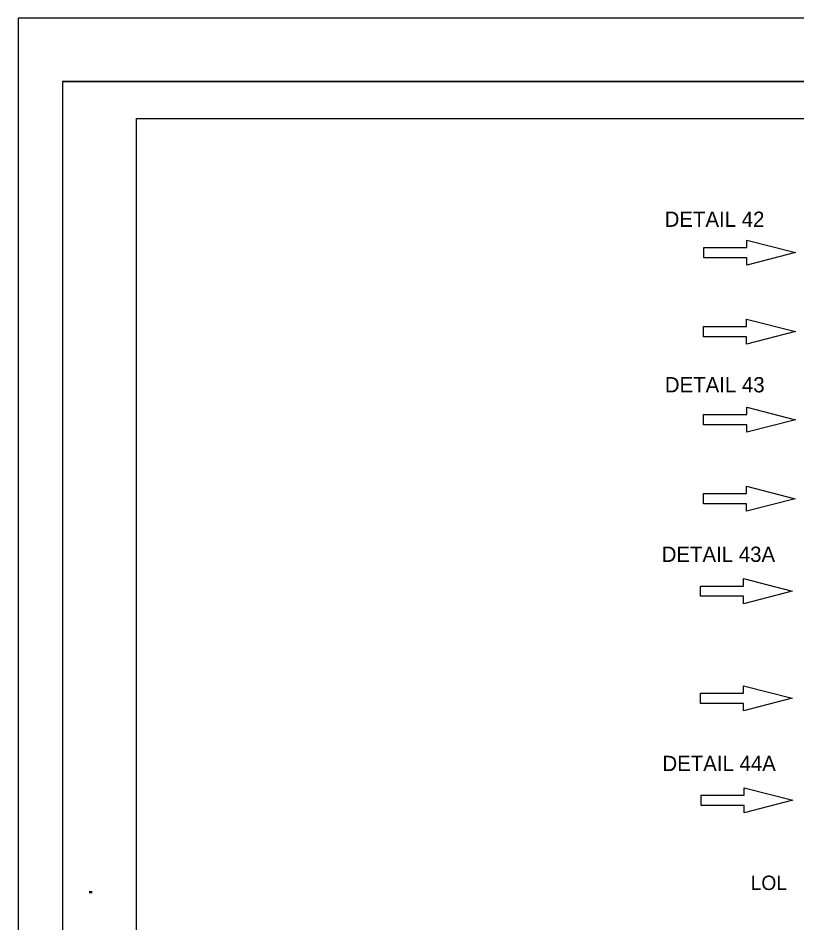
# Model space of a CAD drawing. Extents: x -893 to 867, y -474 to 712.
# Drawn here: x -893 to -366, y 99 to 712 of the extents above; entities that cross this region are included whole.
import ezdxf

# ---------------------------------------------------------------- set-up
doc = ezdxf.new("R2010")
doc.units = 0
for name, color, linetype in [('10 Sheet Format', 7, 'Continuous'), ('57 Undefined', 7, 'Continuous'), ('60 Nongeo Data', 7, 'Continuous')]:
    doc.layers.add(name, color=color, linetype=linetype)

msp = doc.modelspace()

# ---------------------------------------------------------------- linework, layer by layer
at = {"layer": '10 Sheet Format'}
for p, q in [((-863.45, 668.96), (836.55, 668.96)), ((-863.45, 668.96), (-863.45, -431.04)), ((-813.45, 643.96), (811.55, 643.96)), ((-813.45, 643.96), (-813.45, -406.04))]:
    msp.add_line(p, q, dxfattribs=at)
for points in [[(-893.45, -474.04), (866.55, -474.04), (866.55, 711.96), (-893.45, 711.96)], [(-863.45, -431.04), (836.55, -431.04), (836.55, 668.96), (-863.45, 668.96)]]:
    msp.add_lwpolyline(points, close=True, dxfattribs=at)
at = {"layer": '60 Nongeo Data'}
for p, q in [((-399.66, 556.48), (-399.66, 561.51)), ((-399.66, 561.51), (-366.58, 553.02)), ((-428.86, 553.02), (-428.86, 556.48)), ((-428.86, 556.48), (-399.66, 556.48)), ((-428.86, 549.56), (-428.86, 553.02)), ((-366.58, 553.02), (-399.67, 544.52)), ((-399.67, 549.56), (-428.86, 549.56)), ((-399.67, 544.52), (-399.67, 549.56)), ((-429.05, 499.5), (-429.05, 502.96)), ((-429.05, 502.96), (-399.85, 502.96)), ((-399.85, 502.96), (-399.85, 507.99)), ((-399.85, 507.99), (-366.77, 499.5)), ((-429.05, 496.04), (-429.05, 499.5)), ((-366.77, 499.5), (-399.86, 491)), ((-399.86, 496.04), (-429.05, 496.04)), ((-399.86, 491), (-399.86, 496.04)), ((-399.72, 443.27), (-399.72, 448.3)), ((-399.72, 448.3), (-366.64, 439.81)), ((-428.92, 439.81), (-428.92, 443.27)), ((-428.92, 443.27), (-399.72, 443.27)), ((-428.92, 436.35), (-428.92, 439.81)), ((-399.73, 436.35), (-428.92, 436.35)), ((-366.64, 439.81), (-399.73, 431.31)), ((-399.73, 431.31), (-399.73, 436.35)), ((-399.91, 389.75), (-399.91, 394.78)), ((-399.91, 394.78), (-366.83, 386.29)), ((-429.11, 386.29), (-429.11, 389.75)), ((-429.11, 389.75), (-399.91, 389.75)), ((-429.11, 382.83), (-429.11, 386.29)), ((-399.92, 382.83), (-429.11, 382.83)), ((-366.83, 386.29), (-399.92, 377.79)), ((-399.92, 377.79), (-399.92, 382.83)), ((-401.95, 327.08), (-401.95, 332.11)), ((-401.95, 332.11), (-368.87, 323.62)), ((-431.15, 323.62), (-431.15, 327.08)), ((-431.15, 327.08), (-401.95, 327.08)), ((-431.15, 320.16), (-431.15, 323.62)), ((-401.96, 320.16), (-431.15, 320.16)), ((-368.87, 323.62), (-401.96, 315.12)), ((-401.96, 315.12), (-401.96, 320.16)), ((-401.95, 254.45), (-401.95, 259.48)), ((-401.95, 259.48), (-368.87, 250.99)), ((-431.15, 250.99), (-431.15, 254.45)), ((-431.15, 254.45), (-401.95, 254.45)), ((-431.15, 247.53), (-431.15, 250.99)), ((-401.96, 247.53), (-431.15, 247.53)), ((-368.87, 250.99), (-401.96, 242.49)), ((-401.96, 242.49), (-401.96, 247.53)), ((-401.45, 185.35), (-401.45, 190.38)), ((-401.45, 190.38), (-368.37, 181.89)), ((-430.65, 181.89), (-430.65, 185.35)), ((-430.65, 185.35), (-401.45, 185.35)), ((-430.65, 178.43), (-430.65, 181.89)), ((-401.46, 178.43), (-430.65, 178.43)), ((-368.37, 181.89), (-401.46, 173.39)), ((-401.46, 173.39), (-401.46, 178.43))]:
    msp.add_line(p, q, dxfattribs=at)

# ---------------------------------------------------------------- texts
at = {"layer": '10 Sheet Format'}
msp.add_text('.', height=13.75, rotation=270, dxfattribs=at).set_placement((-845.31, 122.18))
at = {"layer": '57 Undefined'}
for s, height, p in [('DETAIL 42', 10.338, (-455.35, 570.5)), ('DETAIL 43', 10.338, (-455.21, 458.33)), ('DETAIL 43A', 10.338, (-457.34, 343.43)), ('DETAIL 44A', 10.338, (-456.84, 201.7)), ('LOL', 9.74, (-397.06, 121.1))]:
    msp.add_text(s, height=height, dxfattribs=at).set_placement(p)

doc.saveas('drawing.dxf')
